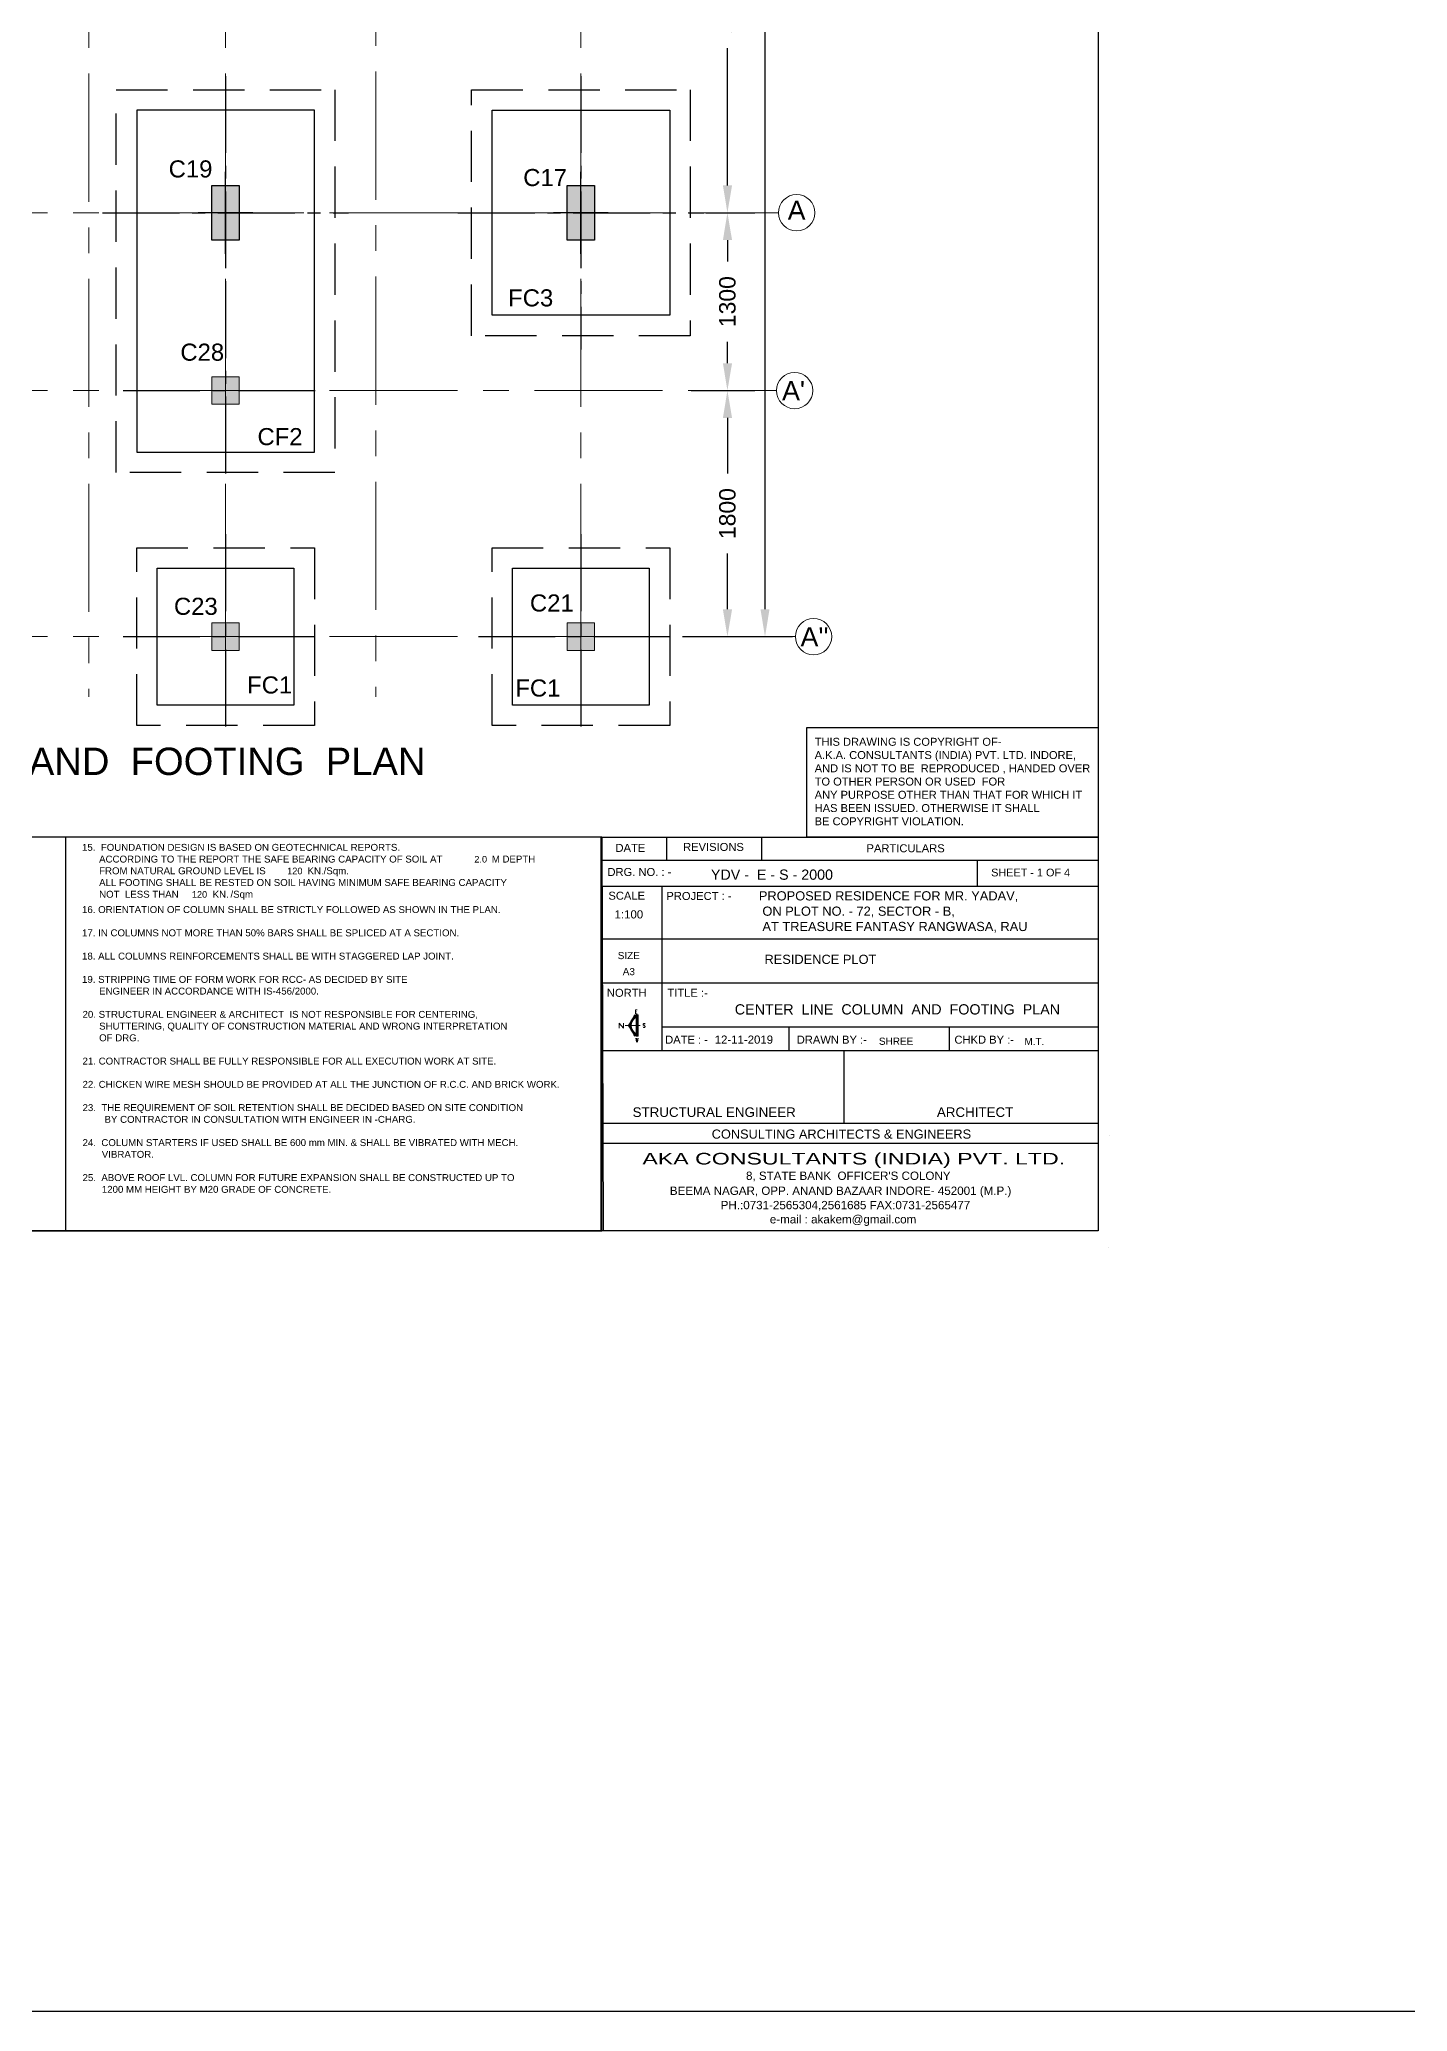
# Model space of a CAD drawing. Header units: metres. Extents: x 1689 to 2066, y 219 to 408.
# Drawn here: x 1712.53 to 1732.56, y 218.97 to 247.81 of the extents above; entities that cross this region are included whole.
import ezdxf
from ezdxf.enums import TextEntityAlignment as Align

# ---------------------------------------------------------------- set-up
doc = ezdxf.new("R2010")
doc.units = ezdxf.units.M
doc.header["$LTSCALE"] = 1.5
for name, pattern in [('CENTER', [2, 1.25, -0.25, 0.25, -0.25]), ('CENTER2', [1.125, 0.75, -0.125, 0.125, -0.125]), ('SCHidden', [0.375, 0.25, -0.125])]:
    doc.linetypes.add(name, pattern=pattern)
for name, color, linetype, lineweight in [('COL', 4, 'Continuous', 25), ('COLUMN - STR', 6, 'Continuous', 15), ('DIM - GRID - STR', 140, 'Continuous', 15), ('FORMAT - STR', 7, 'Continuous', 25), ('GRID - BEAM - STR', 250, 'CENTER', 18), ('GRID - COLUMN - STR', 250, 'CENTER', 18)]:
    doc.layers.add(name, color=color, linetype=linetype, lineweight=lineweight)
for name, color, linetype in [('COLUMN', 70, 'Continuous'), ('Footing', 4, 'Continuous'), ('Footing Nos', 4, 'Continuous'), ('LETTER', 7, 'Continuous'), ('PCC', 5, 'Continuous'), ('T-Text', 7, 'Continuous'), ('TXT', 7, 'Continuous')]:
    doc.layers.add(name, color=color, linetype=linetype)
doc.styles.add('A1', font='arial.ttf', dxfattribs={"height": 0.225})
doc.styles.add('DIM', font='arial.ttf', dxfattribs={"width": 0.8, "height": 0.2})
doc.styles.add('PRADEEP - STR', font='swissel.ttf')
doc.styles.add('ROMAND', font='arial.ttf')
doc.styles.add('ROMANS', font='romans', dxfattribs={"width": 0.8})
doc.styles.add('ROMANT', font='romant', dxfattribs={"height": 0.4})
doc.styles.add('SC-BBS2', font='SansSerif')
doc.styles.get("Standard").update_dxf_attribs({"font": 'arial.ttf', "height": 0.2})
doc.dimstyles.new('GRID DIM', dxfattribs={"dimtxt": 0.35, "dimasz": 0.1, "dimexe": 0.1, "dimexo": 0.1, "dimgap": 0.09, "dimtad": 0, "dimdec": 0, "dimlfac": 1000, "dimzin": 0, "dimdsep": 46, "dimtxsty": 'Standard', "dimblk": 'OBLIQUE', "dimcen": 0.09, "dimclrd": 73, "dimclre": 73, "dimclrt": 1, "dimadec": 0, "dimazin": 0, "dimtfac": 1, "dimtdec": 0, "dimtofl": 0, "dimtmove": 1, "dimatfit": 3, "dimfxl": 1.25, "dimtolj": 1, "dimtzin": 0, "dimlwd": -1, "dimlwe": -1, "dimarcsym": 0})

# ---------------------------------------------------------------- blocks, each defined once
blk = doc.blocks.new('*X3')
at = {"color": 0}
for p, q in [((47765, 10219), (48088, 10219)), ((47818, 10250), (48113, 10250)), ((47870, 10281), (48140, 10281)), ((47923, 10312), (48170, 10312)), ((47975, 10344), (48203, 10344)), ((48028, 10375), (48240, 10375)), ((48081, 10406), (48281, 10406)), ((48133, 10438), (48327, 10438)), ((48186, 10469), (48380, 10469)), ((48238, 10500), (48444, 10500)), ((48291, 10531), (48524, 10531)), ((48343, 10562), (48641, 10562)), ((48396, 10594), (49241, 10594)), ((48449, 10625), (49189, 10625)), ((48501, 10656), (49136, 10656)), ((48554, 10688), (49084, 10688)), ((48606, 10719), (49031, 10719)), ((48659, 10750), (48978, 10750)), ((48712, 10781), (48926, 10781)), ((48764, 10812), (48873, 10812)), ((48817, 10844), (48821, 10844)), ((48996, 10562), (49294, 10562)), ((49114, 10531), (49347, 10531)), ((49194, 10500), (49399, 10500)), ((49257, 10469), (49452, 10469)), ((49310, 10438), (49504, 10438)), ((49357, 10406), (49557, 10406)), ((49398, 10375), (49609, 10375)), ((49434, 10344), (49662, 10344)), ((49467, 10312), (49715, 10312)), ((49497, 10281), (49767, 10281)), ((49525, 10250), (49820, 10250)), ((49550, 10219), (49872, 10219)), ((47703, 10031), (49939, 10031)), ((47703, 10000), (49939, 10000)), ((47703, 9969), (49939, 9969)), ((47703, 9906), (49939, 9906)), ((47703, 9875), (49939, 9875)), ((47712, 10188), (48065, 10188)), ((49572, 10188), (49925, 10188))]:
    blk.add_line(p, q, dxfattribs=at)
blk = doc.blocks.new('NORTH')
at = {"color": 1, "lineweight": 20}
blk.add_line((0.69, 0.69), (-0.88, 0.69), dxfattribs=at)
at = {"lineweight": 20}
for p, q in [((0.14, 1.8), (-0.52, 0.69)), ((0.14, -0.43), (-0.52, 0.69)), ((0.14, 1.44), (0.14, 1.8)), ((0.14, -0.07), (0.14, -0.43))]:
    blk.add_line(p, q, dxfattribs=at)
for points in [[(0.27, 1.81), (0.37, 1.81), (0.37, -0.43), (0.27, -0.43)], [(0.41, -0.43), (0.41, 1.81), (0.47, 1.81), (0.47, -0.43)]]:
    blk.add_lwpolyline(points, close=True, dxfattribs=at)
for start, end in [(124.5364, 180), (180, 235.4636)]:
    blk.add_arc((0.66, 0.69), 0.92, start, end, dxfattribs=at)
at = {"lineweight": 20, "xscale": 0.001, "yscale": 0.001, "zscale": 0.001, "rotation": 90}
blk.add_blockref('*X3', (10.32, -48.13), dxfattribs=at)
at = {"color": 1, "lineweight": 20, "style": 'ROMANS'}
for s, width, p, p2 in [('E', 0.865261, (0.13, 1.91), (0.41, 1.91)), ('S', 0.865261, (0.94, 0.48), (1.22, 0.48)), ('W', 0.668611, (0.2, -1.03), (0.48, -1.03))]:
    blk.add_text(s, height=0.4, dxfattribs=dict(at, width=width)).set_placement(p, p2, align=Align.FIT)
at = {"color": 1, "lineweight": 20, "style": 'ROMANT', "width": 1.5}
blk.add_text('N', height=0.5, dxfattribs=at).set_placement((-1.64, 0.43))
blk = doc.blocks.new('A$C3A620828')
at = {"color": 125, "lineweight": 25, "ltscale": 100}
for p, q in [((0, 1.718), (-3.712, 1.718)), ((0, 1.569), (-3.697, 1.569)), ((0, 0.918), (-3.697, 0.918))]:
    blk.add_line(p, q, dxfattribs=at)
at = {"layer": 'COL'}
for p, q in [((-3.708, 3.857), (-3.697, 0.918)), ((0, 1.909), (0, 0.918))]:
    blk.add_line(p, q, dxfattribs=at)
at = {"layer": 'Defpoints', "color": 1, "linetype": 'Continuous', "lineweight": 30}
blk.add_line((0.086, 1.632), (0.086, 1.632), dxfattribs=at)
at = {"layer": 'FORMAT - STR'}
for p, q in [((-3.708, 3.857), (0, 3.857)), ((-3.224, 3.857), (-3.224, 3.685)), ((-2.515, 3.857), (-2.515, 3.685)), ((-3.708, 3.685), (0, 3.685)), ((-0.904, 3.685), (-0.904, 3.491)), ((-3.708, 3.491), (0, 3.491)), ((-3.26, 3.491), (-3.26, 2.262)), ((0, 3.095), (-3.708, 3.095)), ((0, 2.766), (-3.708, 2.766)), ((0, 2.438), (-3.26, 2.438)), ((-2.31, 2.438), (-2.31, 2.262)), ((-1.114, 2.438), (-1.114, 2.262)), ((0, 2.262), (-3.708, 2.262)), ((-1.898, 1.718), (-1.898, 2.262)), ((0, 1.718), (-3.712, 1.718))]:
    blk.add_line(p, q, dxfattribs=at)
at = {"layer": 'FORMAT - STR', "ltscale": 3, "style": 'PRADEEP - STR'}
for s, height, p in [('DATE', 0.0597, (-3.606, 3.747)), ('REVISIONS', 0.0597, (-3.101, 3.754)), ('PARTICULARS', 0.05974, (-1.731, 3.744)), ('DRG. NO. : -', 0.05974, (-3.666, 3.567)), ('SCALE', 0.0597, (-3.659, 3.39)), ('PROJECT : -', 0.05974, (-3.226, 3.388)), ('NORTH', 0.0597, (-3.67, 2.665)), ('TITLE :-', 0.0597, (-3.218, 2.665)), ('DATE : -', 0.0597, (-3.235, 2.315)), ('DRAWN BY :-    ', 0.05974, (-2.252, 2.315)), ('CHKD BY :-', 0.0597, (-1.074, 2.315)), ('STRUCTURAL ENGINEER', 0.07136, (-3.478, 1.768)), ('ARCHITECT', 0.0714, (-1.205, 1.768))]:
    blk.add_text(s, height=height, dxfattribs=at).set_placement(p)
at = {"layer": 'FORMAT - STR', "color": 4, "ltscale": 3, "char_height": 0.06859, "width": 2.45161, "attachment_point": 1, "rotation": 0.0023, "style": 'PRADEEP - STR'}
for s, insert in [('\\pxql;{\\fArial|b0|i0|c0|p34;\\C256;PROPOSED RESIDENCE FOR MR. YADAV, \\P ON PLOT NO. - 72, SECTOR - B, \\P AT TREASURE FANTASY RANGWASA, RAU}', (-2.535, 3.453)), ('\\pxql;{\\fArial|b0|i0|c0|p34;\\C256;RESIDENCE PLOT}', (-2.493, 2.979))]:
    blk.add_mtext(s, dxfattribs=dict(at, insert=insert))
at = {"layer": 'T-Text', "ltscale": 3, "style": 'ROMAND'}
blk.add_text('CONSULTING ARCHITECTS & ENGINEERS ', height=0.06821, dxfattribs=at).set_placement((-2.887, 1.606))
at = {"layer": 'T-Text', "ltscale": 3, "style": 'ROMAND', "width": 1.424099}
blk.add_text('AKA CONSULTANTS (INDIA) PVT. LTD.', height=0.08682, rotation=0.0023, dxfattribs=at).set_placement((-3.405, 1.413), (-0.247, 1.413), align=Align.FIT)
at = {"layer": 'T-Text', "ltscale": 3, "style": 'A1'}
for s, p in [("8, STATE BANK  OFFICER'S COLONY", (-2.631, 1.298)), ('BEEMA NAGAR, OPP. ANAND BAZAAR INDORE- 452001 (M.P.)', (-3.2, 1.186)), ('PH.:0731-2565304,2561685 FAX:0731-2565477', (-2.82, 1.079)), ('e-mail : akakem@gmail.com', (-2.453, 0.973))]:
    blk.add_text(s, height=0.06201, rotation=0.0023, dxfattribs=at).set_placement(p)
blk = doc.blocks.new('0.2X0.4')
at = {"layer": 'COLUMN'}
h = blk.add_hatch(dxfattribs=at)
h.set_pattern_fill('ANGLE', color=256)
h.set_pattern_definition([(0, (-1673.224, -421.962), (0, 6.985), [5.08, -1.905]), (90, (-1673.224, -421.962), (-6.985, 4e-16), [5.08, -1.905])])
h.paths.add_polyline_path([(-0.1, 0.2), (0.1, 0.2), (0.1, -0.2), (-0.1, -0.2)])
h = blk.add_hatch(color=256, dxfattribs=at)
h.dxf.hatch_style = 1
h.paths.add_polyline_path([(-0.1, 0.2), (0.1, 0.2), (0.1, -0.2), (-0.1, -0.2)])
for p, q in [((0, -0.3), (0, 0.3)), ((0.2, 0), (-0.2, 0))]:
    blk.add_line(p, q, dxfattribs=at)
blk.add_lwpolyline([(-0.1, 0.2), (0.1, 0.2), (0.1, -0.2), (-0.1, -0.2)], close=True, dxfattribs=at)
blk = doc.blocks.new('*D98')
at = {"layer": 'Defpoints', "color": 0, "transparency": 16777216}
for p in [(9.183, -0.15), (9.693, -15.15), (10.397, -15.15)]:
    blk.add_point(p, dxfattribs=at)
at = {"layer": 'DIM - GRID - STR', "color": 1, "linetype": 'ByBlock', "lineweight": -2, "transparency": 16777216}
for p, q in [((9.283, -0.15), (10.597, -0.15)), ((9.793, -15.15), (10.597, -15.15))]:
    blk.add_line(p, q, dxfattribs=at)
at = {"layer": 'DIM - GRID - STR', "color": 2, "linetype": 'ByBlock', "lineweight": -2, "transparency": 16777216}
for p, q in [((10.397, -0.35), (10.397, -7.304)), ((10.397, -14.95), (10.397, -7.996))]:
    blk.add_line(p, q, dxfattribs=at)
at = {"layer": 'DIM - GRID - STR', "color": 2, "transparency": 16777216}
for points in [[(10.364, -0.35), (10.43, -0.35), (10.397, -0.15)], [(10.364, -14.95), (10.43, -14.95), (10.397, -15.15)]]:
    blk.add_solid(points, dxfattribs=at)
at = {"layer": 'DIM - GRID - STR', "color": 3, "transparency": 16777216, "insert": (10.397, -7.65), "char_height": 0.12, "attachment_point": 5, "rotation": 90, "style": 'PRADEEP - STR'}
blk.add_mtext('\\A1;15000', dxfattribs=at)
blk = doc.blocks.new('*D109')
at = {"layer": 'Defpoints', "color": 0, "transparency": 16777216}
for p in [(10.397, -9.05), (9.863, -12.05), (10.122, -12.05)]:
    blk.add_point(p, dxfattribs=at)
at = {"layer": 'DIM - GRID - STR', "color": 1, "linetype": 'ByBlock', "lineweight": -2, "transparency": 16777216}
for p, q in [((10.297, -9.05), (9.922, -9.05)), ((9.963, -12.05), (10.322, -12.05))]:
    blk.add_line(p, q, dxfattribs=at)
at = {"layer": 'DIM - GRID - STR', "color": 2, "linetype": 'ByBlock', "lineweight": -2, "transparency": 16777216}
for p, q in [((10.122, -9.25), (10.122, -10.253)), ((10.122, -11.85), (10.122, -10.847))]:
    blk.add_line(p, q, dxfattribs=at)
at = {"layer": 'DIM - GRID - STR', "color": 2, "transparency": 16777216}
for points in [[(10.089, -9.25), (10.156, -9.25), (10.122, -9.05)], [(10.089, -11.85), (10.156, -11.85), (10.122, -12.05)]]:
    blk.add_solid(points, dxfattribs=at)
at = {"layer": 'DIM - GRID - STR', "color": 3, "transparency": 16777216, "insert": (10.122, -10.55), "char_height": 0.12, "attachment_point": 5, "rotation": 90, "style": 'PRADEEP - STR'}
blk.add_mtext('\\A1;3000', dxfattribs=at)
blk = doc.blocks.new('.2  .2')
at = {"layer": 'COLUMN - STR'}
h = blk.add_hatch(dxfattribs=at)
h.set_pattern_fill('ANGLE', color=256)
h.set_pattern_definition([(0, (-1706.595, -414.999), (0, 6.985), [5.08, -1.905]), (90, (-1706.595, -414.999), (-6.985, 4e-16), [5.08, -1.905])])
h.paths.add_polyline_path([(-0.1, 0.1), (0.1, 0.1), (0.1, -0.1), (-0.1, -0.1)])
h = blk.add_hatch(color=256, dxfattribs=at)
h.dxf.hatch_style = 1
h.paths.add_polyline_path([(-0.1, 0.1), (0.1, 0.1), (0.1, -0.1), (-0.1, -0.1)])
for p, q in [((0, 0.2), (0, -0.2)), ((0.2, 0), (-0.2, 0))]:
    blk.add_line(p, q, dxfattribs=at)
blk.add_lwpolyline([(-0.1, 0.1), (0.1, 0.1), (0.1, -0.1), (-0.1, -0.1)], close=True, dxfattribs=at)
blk = doc.blocks.new('*D103')
at = {"layer": 'Defpoints', "color": 0, "transparency": 16777216}
for p in [(9.863, -12.05), (10.122, -12.05), (9.757, -13.35)]:
    blk.add_point(p, dxfattribs=at)
at = {"layer": 'DIM - GRID - STR', "color": 1, "linetype": 'ByBlock', "lineweight": -2, "transparency": 16777216}
for p, q in [((9.963, -12.05), (10.322, -12.05)), ((9.857, -13.35), (10.322, -13.35))]:
    blk.add_line(p, q, dxfattribs=at)
at = {"layer": 'DIM - GRID - STR', "color": 2, "linetype": 'ByBlock', "lineweight": -2, "transparency": 16777216}
for p, q in [((10.122, -12.25), (10.122, -12.407)), ((10.122, -13.15), (10.122, -12.993))]:
    blk.add_line(p, q, dxfattribs=at)
at = {"layer": 'DIM - GRID - STR', "color": 2, "transparency": 16777216}
for points in [[(10.089, -12.25), (10.156, -12.25), (10.122, -12.05)], [(10.089, -13.15), (10.156, -13.15), (10.122, -13.35)]]:
    blk.add_solid(points, dxfattribs=at)
at = {"layer": 'DIM - GRID - STR', "color": 3, "transparency": 16777216, "insert": (10.122, -12.7), "char_height": 0.12, "attachment_point": 5, "rotation": 90, "style": 'PRADEEP - STR'}
blk.add_mtext('\\A1;1300', dxfattribs=at)
blk = doc.blocks.new('GRID NOS')
at = {"layer": 'GRID - BEAM - STR', "color": 3, "linetype": 'Continuous', "lineweight": 15}
blk.add_line((0, -0.205), (0, 0.17), dxfattribs=at)
blk.add_circle((0, -0.682), 0.477, dxfattribs=at)
blk = doc.blocks.new('*D106')
at = {"layer": 'Defpoints', "color": 0, "transparency": 16777216}
for p in [(9.844, -13.35), (9.988, -15.15), (10.122, -15.15)]:
    blk.add_point(p, dxfattribs=at)
at = {"layer": 'DIM - GRID - STR', "color": 1, "linetype": 'ByBlock', "lineweight": -2, "transparency": 16777216}
for p, q in [((9.944, -13.35), (10.322, -13.35)), ((10.088, -15.15), (10.322, -15.15))]:
    blk.add_line(p, q, dxfattribs=at)
at = {"layer": 'DIM - GRID - STR', "color": 2, "linetype": 'ByBlock', "lineweight": -2, "transparency": 16777216}
for p, q in [((10.122, -13.55), (10.122, -13.957)), ((10.122, -14.95), (10.122, -14.543))]:
    blk.add_line(p, q, dxfattribs=at)
at = {"layer": 'DIM - GRID - STR', "color": 2, "transparency": 16777216}
for points in [[(10.089, -13.55), (10.156, -13.55), (10.122, -13.35)], [(10.089, -14.95), (10.156, -14.95), (10.122, -15.15)]]:
    blk.add_solid(points, dxfattribs=at)
at = {"layer": 'DIM - GRID - STR', "color": 3, "transparency": 16777216, "insert": (10.122, -14.25), "char_height": 0.12, "attachment_point": 5, "rotation": 90, "style": 'PRADEEP - STR'}
blk.add_mtext('\\A1;1800', dxfattribs=at)
blk = doc.blocks.new('A$C38E25421')
at = {"layer": 'GRID - COLUMN - STR', "ltscale": 0.5}
for p, q in [((5.45, 0.9679), (5.45, -15.5891)), ((6.45, 0.9679), (6.45, -15.5891)), ((7.55, 0.9831), (7.55, -15.5891)), ((9.05, 0.9679), (9.05, -15.5891)), ((-0.2902, -12.0499), (10.391, -12.0499)), ((-0.2902, -13.35), (10.4278, -13.35)), ((-0.2902, -15.15), (10.4698, -15.15))]:
    blk.add_line(p, q, dxfattribs=at)
at = {"layer": 'COL'}
for name, p in [('0.2X0.4', (6.45, -12.0499)), ('0.2X0.4', (9.05, -12.0499)), ('.2  .2', (6.45, -13.35)), ('.2  .2', (6.45, -15.15)), ('.2  .2', (9.05, -15.15))]:
    blk.add_blockref(name, p, dxfattribs=at)
at = {"layer": 'GRID - BEAM - STR', "color": 1, "linetype": 'Continuous', "lineweight": 15, "xscale": -0.2787555555555561, "yscale": 0.2787555555555561, "zscale": 0.2787555555555559, "rotation": 90}
for p in [(10.4385, -12.0499), (10.4234, -13.35), (10.5622, -15.15)]:
    blk.add_blockref('GRID NOS', p, dxfattribs=at)
at = {"layer": 'GRID - BEAM - STR', "color": 4, "linetype": 'Continuous', "lineweight": 15, "style": 'PRADEEP - STR'}
for s, p in [('A', (10.6283, -12.1013)), ("A'", (10.6059, -13.4208)), ("A''", (10.7596, -15.2208))]:
    blk.add_text(s, height=0.14, rotation=360, dxfattribs=at).set_placement(p, align=Align.CENTER)
at = {"layer": 'DIM - GRID - STR', "color": 3}
for base, p1, p2, angle, picture, middle in [((10.397, -15.15), (9.1825, -0.15), (9.6933, -15.15), 90, '*D98', (10.397, -7.65)), ((10.1224, -12.05), (10.397, -9.0499), (9.863, -12.05), 90, '*D109', (10.1224, -10.5499)), ((10.1224, -12.05), (9.7571, -13.35), (9.863, -12.05), 270, '*D103', (10.1224, -12.7)), ((10.1224, -15.15), (9.8442, -13.35), (9.9884, -15.15), 90, '*D106', (10.1224, -14.25))]:
    dim = blk.add_linear_dim(base=base, p1=p1, p2=p2, angle=angle, dimstyle='GRID DIM', override={"dimtxt": 0.12, "dimasz": 0.2, "dimexe": 0.2, "dimtxsty": 'PRADEEP - STR', "dimsah": 1, "dimclrd": 2, "dimclre": 1, "dimclrt": 3, "dimfxl": 100, "dimlwd": 65534, "dimlwe": 65534}, dxfattribs=at)
    dim.commit()
    dim.dimension.update_dxf_attribs({"geometry": picture, "text_midpoint": middle})
blk = doc.blocks.new('A$C303548AD')
at = {"layer": 'COL', "elevation": 0}
blk.add_lwpolyline([(6.7744, 3.0402), (8.0744, 3.0402), (8.0744, 5.5402), (6.7744, 5.5402)], close=True, dxfattribs=at)
at = {"layer": 'COL'}
blk.add_lwpolyline([(9.3748, 5.5402), (10.6748, 5.5402), (10.6748, 4.0402), (9.3748, 4.0402)], close=True, dxfattribs=at)
at = {"layer": 'Footing', "color": 1, "linetype": 'CENTER2', "ltscale": 0.5}
for p, q in [((7.4244, 4.2899), (7.4244, 2.7899)), ((6.6744, 3.4899), (8.1744, 3.4899)), ((7.4244, 2.4396), (7.4244, 0.9396)), ((10.0248, 2.4396), (10.0248, 0.9396)), ((6.6744, 1.6896), (8.1744, 1.6896)), ((9.2748, 1.6896), (10.7748, 1.6896))]:
    blk.add_line(p, q, dxfattribs=at)
at = {"layer": 'Footing', "color": 1, "linetype": 'CENTER2', "ltscale": 0.5, "elevation": 0}
for points in [[(7.4244, 5.7902), (7.4244, 3.7902)], [(6.5244, 4.7902), (8.3244, 4.7902)]]:
    blk.add_lwpolyline(points, dxfattribs=at)
at = {"layer": 'Footing', "color": 1, "linetype": 'CENTER2', "ltscale": 0.5}
for points in [[(10.0248, 5.7902), (10.0248, 3.7902)], [(9.1248, 4.7902), (10.9248, 4.7902)]]:
    blk.add_lwpolyline(points, dxfattribs=at)
at = {"layer": 'Footing'}
blk.add_lwpolyline([(6.9244, 2.1896), (7.9244, 2.1896), (7.9244, 1.1896), (6.9244, 1.1896)], close=True, dxfattribs=at)
at = {"layer": 'Footing', "elevation": 0}
blk.add_lwpolyline([(9.5248, 2.1896), (10.5248, 2.1896), (10.5248, 1.1896), (9.5248, 1.1896)], close=True, dxfattribs=at)
at = {"layer": 'PCC', "linetype": 'SCHidden', "elevation": 0}
for points in [[(6.6244, 5.6902), (8.2244, 5.6902), (8.2244, 2.8902), (6.6244, 2.8902)], [(9.3748, 2.3396), (10.6748, 2.3396), (10.6748, 1.0396), (9.3748, 1.0396)]]:
    blk.add_lwpolyline(points, close=True, dxfattribs=at)
at = {"layer": 'PCC', "linetype": 'SCHidden'}
for points in [[(9.2248, 5.6902), (10.8248, 5.6902), (10.8248, 3.8902), (9.2248, 3.8902)], [(6.7744, 2.3396), (8.0744, 2.3396), (8.0744, 1.0396), (6.7744, 1.0396)]]:
    blk.add_lwpolyline(points, close=True, dxfattribs=at)
at = {"layer": 'COL', "xscale": 1.000155, "yscale": 1.000155, "zscale": 1.000155}
blk.add_blockref('A$C38E25421', (0.9734, 16.8419), dxfattribs=at)
at = {"layer": 'COL', "style": 'SC-BBS2'}
for s, p in [('C19', (7.008, 5.1733)), ('C17', (9.6026, 5.1102)), ('C28', (7.0937, 3.833)), ('C23', (7.0466, 1.9741)), ('C21', (9.6518, 1.9985))]:
    blk.add_text(s, height=0.125, dxfattribs=at).set_placement(p, align=Align.TOP_LEFT)
at = {"layer": 'Footing Nos', "color": 4, "style": 'SC-BBS2'}
for s, p in [('FC3', (9.4924, 4.2301)), ('CF2', (7.6579, 3.2152)), ('FC1', (7.5822, 1.3989)), ('FC1', (9.5448, 1.3765))]:
    blk.add_text(s, height=0.125, dxfattribs=at).set_placement(p, align=Align.TOP_LEFT)
at = {"layer": 'TXT', "style": 'DIM'}
blk.add_text('CENTER  LINE  COLUMN  AND  FOOTING  PLAN', height=0.2, dxfattribs=at).set_placement((2.5388, 0.6779))

msp = doc.modelspace()

# ---------------------------------------------------------------- linework, layer by layer
at = {"layer": 'COL'}
for points in [[(1688.96752, 408.44224), (1860.78251, 408.44224), (1860.78251, 218.96608), (1688.96752, 218.96608)], [(1723.7632, 237.74899), (1728.02718, 237.74899), (1728.02718, 236.14516), (1723.7632, 236.14516)], [(1698.32718, 230.38659), (1720.76264, 230.38659), (1720.76264, 236.14516), (1698.32718, 236.14516)]]:
    msp.add_lwpolyline(points, close=True, dxfattribs=at)
msp.add_lwpolyline([(1720.74827, 236.14516), (1720.74827, 230.38659)], dxfattribs=at)
at = {"layer": 'Defpoints', "color": 1, "linetype": 'Continuous', "lineweight": 30}
msp.add_line((1728.18384, 230.14546), (1728.18384, 230.14546), dxfattribs=at)
at = {"layer": 'FORMAT - STR'}
msp.add_line((1712.91286, 236.14516), (1712.91286, 230.38659), dxfattribs=at)
msp.add_lwpolyline([(1698.32718, 272.38659), (1728.02718, 272.38659), (1728.02718, 230.38659), (1698.32718, 230.38659)], close=True, dxfattribs=at)

# ---------------------------------------------------------------- block references
at = {"layer": 'COL'}
for name, p, xscale, yscale, zscale in [('A$C303548AD', (1700.40617, 235.69939), 2, 2, 2), ('A$C3A620828', (1728.02718, 228.58865), 1.959342842447825, 1.959342842447825, 1.959342842447825)]:
    msp.add_blockref(name, p, dxfattribs=dict(at, xscale=xscale, yscale=yscale, zscale=zscale))
at = {"layer": 'LETTER', "color": 7, "xscale": 0.1413310012124444, "yscale": 0.1413310012124444, "zscale": 0.1413310012124444}
msp.add_blockref('NORTH', (1721.2277, 233.29298), dxfattribs=at)

# ---------------------------------------------------------------- texts
at = {"layer": 'FORMAT - STR', "style": 'PRADEEP - STR'}
for s, height, p in [('15.  FOUNDATION DESIGN IS BASED ON GEOTECHNICAL REPORTS.', 0.1013122, (1713.15388, 235.94594)), ('      ACCORDING TO THE REPORT THE SAFE BEARING CAPACITY OF SOIL AT', 0.1013122, (1713.16834, 235.77441)), ('      FROM NATURAL GROUND LEVEL IS', 0.1013147, (1713.16834, 235.60288)), (' KN./Sqm.', 0.101315, (1716.41521, 235.60288)), (' M DEPTH', 0.101315, (1719.11135, 235.77441)), ('      ALL FOOTING SHALL BE RESTED ON SOIL HAVING MINIMUM SAFE BEARING CAPACITY', 0.1013147, (1713.16834, 235.43135)), ('16. ORIENTATION OF COLUMN SHALL BE STRICTLY FOLLOWED AS SHOWN IN THE PLAN.', 0.1013147, (1713.15388, 235.03573)), ('      NOT  LESS THAN', 0.1013147, (1713.16834, 235.25983)), ('KN.', 0.101315, (1715.06531, 235.25983)), ('/Sqm', 0.101315, (1715.32662, 235.25983)), ('17. IN COLUMNS NOT MORE THAN 50%%% BARS SHALL BE SPLICED AT A SECTION.', 0.1013147, (1713.15388, 234.69534)), ('18. ALL COLUMNS REINFORCEMENTS SHALL BE WITH STAGGERED LAP JOINT.', 0.1013147, (1713.15388, 234.35496)), ('19. STRIPPING TIME OF FORM WORK FOR RCC- AS DECIDED BY SITE', 0.1013147, (1713.15388, 234.01457)), ('      ENGINEER IN ACCORDANCE WITH IS-456/2000.', 0.1013147, (1713.16834, 233.84304)), ('20. STRUCTURAL ENGINEER & ARCHITECT  IS NOT RESPONSIBLE FOR CENTERING,', 0.1013147, (1713.16149, 233.50266)), ('      SHUTTERING, QUALITY OF CONSTRUCTION MATERIAL AND WRONG INTERPRETATION', 0.1013147, (1713.16834, 233.33113)), ('      OF DRG.', 0.1013147, (1713.16834, 233.1596)), ('21. CONTRACTOR SHALL BE FULLY RESPONSIBLE FOR ALL EXECUTION WORK AT SITE.', 0.1013147, (1713.16149, 232.81921)), ('22. CHICKEN WIRE MESH SHOULD BE PROVIDED AT ALL THE JUNCTION OF R.C.C. AND BRICK WORK.', 0.1013147, (1713.16149, 232.47883)), ('23.  THE REQUIREMENT OF SOIL RETENTION SHALL BE DECIDED BASED ON SITE CONDITION', 0.1013147, (1713.16149, 232.13844)), ('        BY CONTRACTOR IN CONSULTATION WITH ENGINEER IN -CHARG.', 0.1013147, (1713.16834, 231.96692)), ('24.  COLUMN STARTERS IF USED SHALL BE 600 mm MIN. & SHALL BE VIBRATED WITH MECH.', 0.1013147, (1713.16149, 231.62653)), ('       VIBRATOR.', 0.1013147, (1713.16834, 231.455)), ('25.  ABOVE ROOF LVL. COLUMN FOR FUTURE EXPANSION SHALL BE CONSTRUCTED UP TO', 0.1013147, (1713.16149, 231.11462)), ('       1200 MM HEIGHT BY M20 GRADE OF CONCRETE.', 0.1013147, (1713.16834, 230.94309))]:
    msp.add_text(s, height=height, dxfattribs=at).set_placement(p)
at = {"layer": 'FORMAT - STR', "color": 3, "style": 'PRADEEP - STR'}
for s, p in [('120', (1716.15667, 235.60288)), ('2.0', (1718.89587, 235.77441)), ('120', (1714.76156, 235.25983))]:
    msp.add_text(s, height=0.096051, dxfattribs=at).set_placement(p)
at = {"layer": 'FORMAT - STR', "color": 4, "ltscale": 3, "style": 'PRADEEP - STR'}
msp.add_text('YDV -  E - S - 2000', height=0.1494753, rotation=0.002289, dxfattribs=at).set_placement((1722.35855, 235.52254))
at = {"layer": 'FORMAT - STR', "color": 1, "ltscale": 3, "style": 'PRADEEP - STR'}
for s, height, p in [('SHEET - 1 OF 4', 0.1136326, (1726.46043, 235.57161)), ('M.T.', 0.104633, (1726.94665, 233.10541))]:
    msp.add_text(s, height=height, dxfattribs=at).set_placement(p)
at = {"layer": 'FORMAT - STR', "color": 6, "ltscale": 3, "style": 'PRADEEP - STR'}
msp.add_text('1:100', height=0.119477, dxfattribs=at).set_placement((1720.94907, 234.95668))
for s, p in [('SIZE', (1721.15696, 234.36158)), ('A3', (1721.15696, 234.12645))]:
    msp.add_text(s, height=0.104633, dxfattribs=at).set_placement(p, align=Align.CENTER)
at = {"layer": 'FORMAT - STR', "color": 1, "style": 'PRADEEP - STR'}
msp.add_text('CENTER  LINE  COLUMN  AND  FOOTING  PLAN', height=0.15, rotation=0.002289, dxfattribs=at).set_placement((1725.08852, 233.55142), align=Align.CENTER)
at = {"layer": 'FORMAT - STR', "color": 4, "ltscale": 3, "style": 'PRADEEP - STR'}
msp.add_text('12-11-2019', height=0.119477, dxfattribs=at).set_placement((1722.41421, 233.12413))
at = {"layer": 'FORMAT - STR', "color": 50, "ltscale": 3, "style": 'PRADEEP - STR'}
msp.add_text('SHREE', height=0.104633, dxfattribs=at).set_placement((1724.81725, 233.10801))
at = {"layer": 'FORMAT - STR', "insert": (1723.87707, 237.59865), "char_height": 0.1162592, "width": 4.1426185, "attachment_point": 1, "style": 'PRADEEP - STR'}
msp.add_mtext('THIS DRAWING IS COPYRIGHT OF-\\PA.K.A. CONSULTANTS (INDIA) PVT. LTD. INDORE,\\PAND IS NOT TO BE  REPRODUCED , HANDED OVER TO OTHER PERSON OR USED  FOR \\PANY PURPOSE OTHER THAN THAT FOR WHICH IT HAS BEEN ISSUED. OTHERWISE IT SHALL\\PBE COPYRIGHT VIOLATION. ', dxfattribs=at)

doc.saveas('drawing.dxf')
